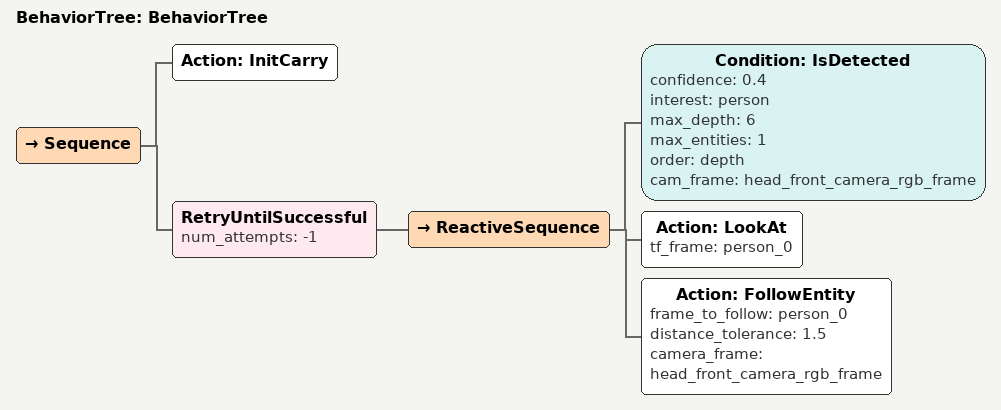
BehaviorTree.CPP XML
<?xml version="1.0"?>
<root main_tree_to_execute="BehaviorTree">
    <BehaviorTree ID="BehaviorTree">
        <Sequence>
            <Action ID="InitCarry"/>
            <RetryUntilSuccessful num_attempts="-1">
                <ReactiveSequence>
                    <Condition ID="IsDetected" confidence="0.4"
                                               interest="person"
                                               max_depth="6"
                                               max_entities="1"
                                               order="depth"
                                               cam_frame="head_front_camera_rgb_frame"/>
                    <Action ID ="LookAt" tf_frame="person_0"/>
                    <Action ID="FollowEntity" frame_to_follow="person_0"
                                              distance_tolerance="1.5"
                                              camera_frame="head_front_camera_rgb_frame"/>
                </ReactiveSequence>
            </RetryUntilSuccessful>
        </Sequence>
    </BehaviorTree>
</root>
